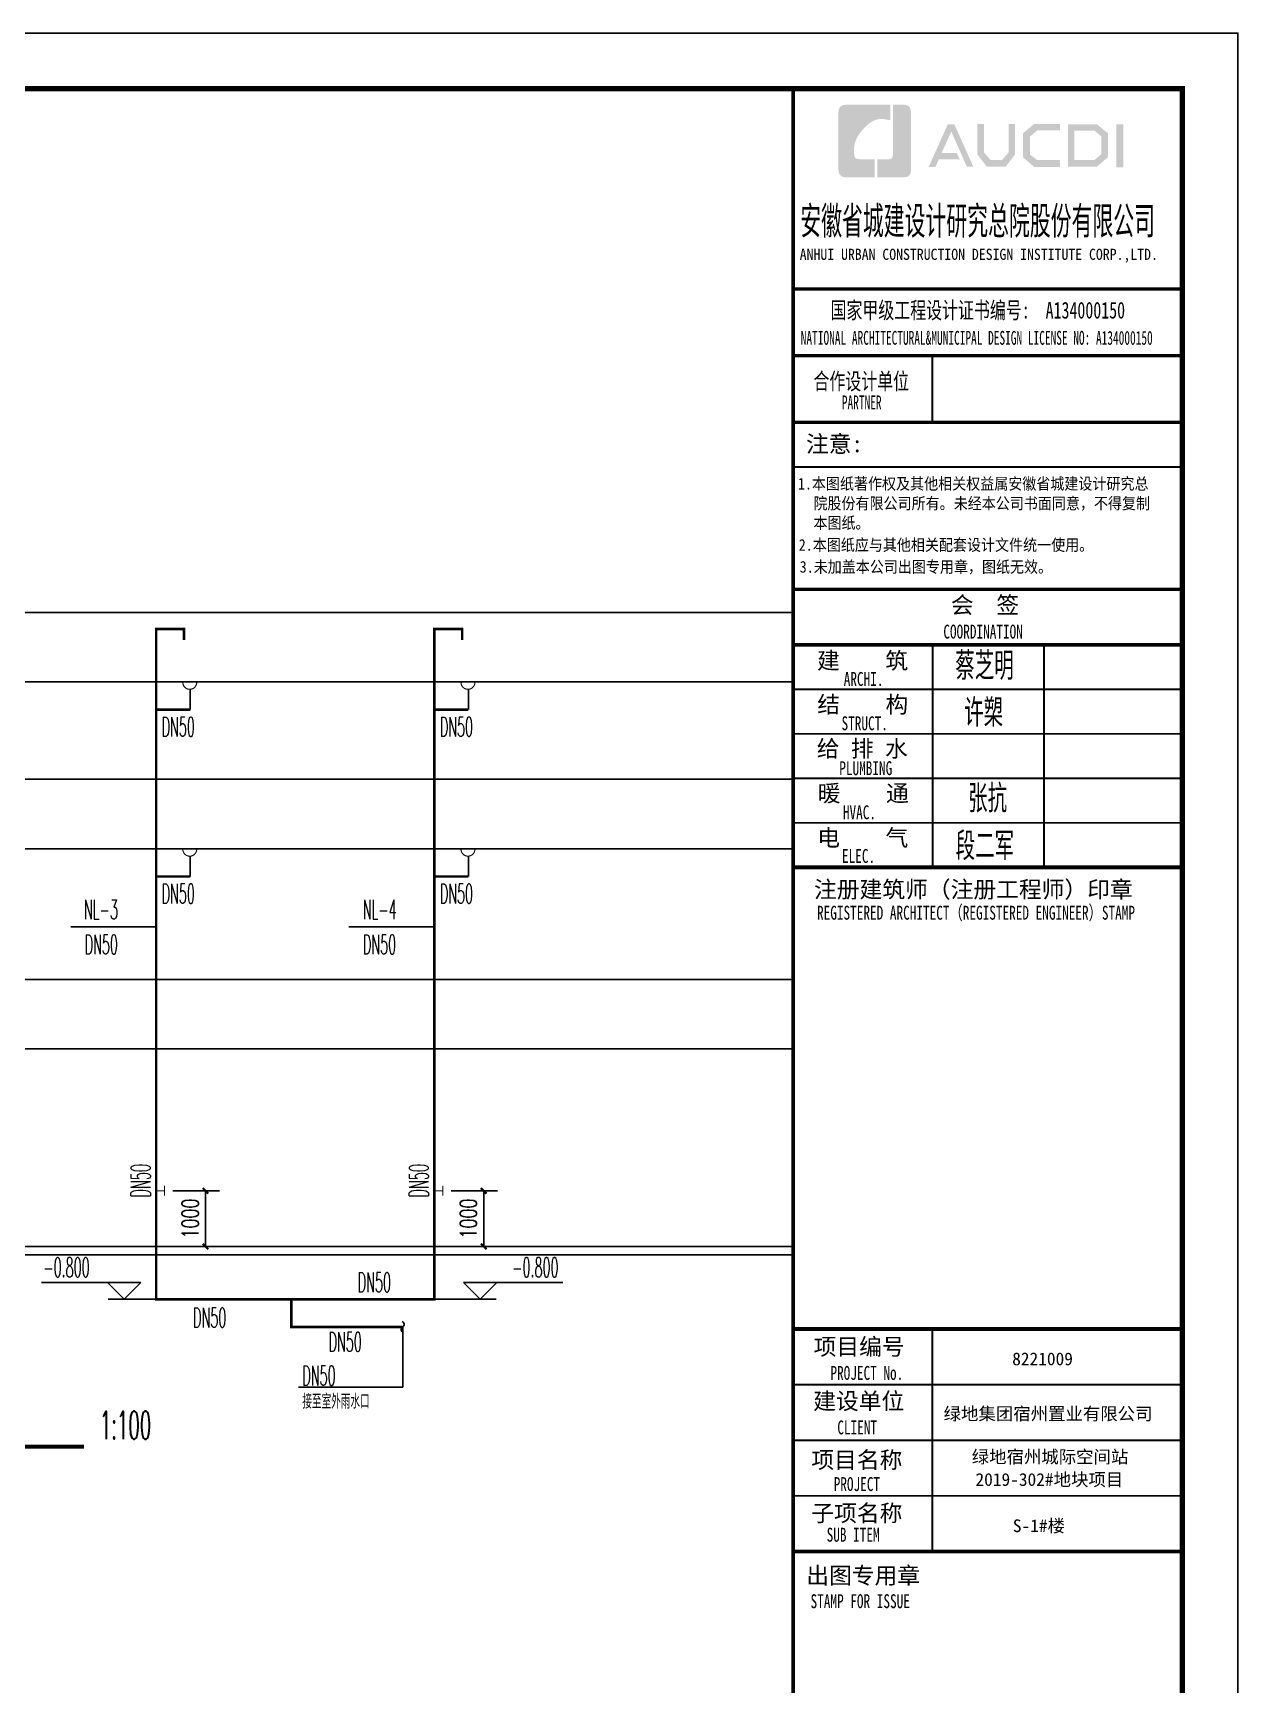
# Model space of a CAD drawing. Extents: x 1031190 to 1725648, y 733081 to 1571294.
# Drawn here: x 1341413 to 1363070, y 833185 to 862885 of the extents above; entities that cross this region are included whole.
import ezdxf

# ---------------------------------------------------------------- set-up
doc = ezdxf.new("R2010")
doc.units = 0
doc.header["$LTSCALE"] = 1000
doc.header["$MEASUREMENT"] = 0
for name, color, linetype in [('DIM_SYMB', 3, 'Continuous'), ('DIM_不分区给水', 3, 'Continuous'), ('DIM_污水', 3, 'Continuous'), ('DIM_消防', 3, 'Continuous'), ('EQUIP_凝结', 7, 'Continuous'), ('EQUIP_污水', 7, 'Continuous'), ('PIPE-凝结', 150, 'N'), ('TWT', 7, 'Continuous'), ('TWT_DIM', 3, 'Continuous'), ('TWT_ELEV', 3, 'Continuous'), ('图框', 140, 'Continuous'), ('图签文字', 147, 'Continuous')]:
    doc.layers.add(name, color=color, linetype=linetype)
doc.layers.add('图签', color=147, linetype='Continuous', lineweight=18)
doc.styles.add('_TCH_DIM_T3', font='SIMPLEX', dxfattribs={"width": 0.705882, "bigfont": 'GBCBIG'})
doc.styles.add('_TWT_SERIAL', font='simplex.shx', dxfattribs={"width": 0.6, "oblique": 10, "height": 3.5, "bigfont": 'aadri.shx'})
doc.styles.add('HT', font='simhei.ttf')
doc.styles.add('HZ', font='TXT', dxfattribs={"bigfont": 'HZTXT'})
doc.styles.get("Standard").update_dxf_attribs({"font": 'gbenor.shx', "bigfont": 'gbcbig.shx'})
doc.styles.add('宋体', font='', dxfattribs={"height": 50})
doc.styles.add('建筑图签-1', font='simhei.ttf', dxfattribs={"width": 0.7})
doc.styles.add('建筑图签-2', font='TXT.shx', dxfattribs={"width": 0.5, "bigfont": 'HZTXT.shx'})
doc.styles.get('宋体').set_extended_font_data('SimSun')
doc.linetypes.add('N', pattern='A,3,-0.2,["N",Standard,S=0.25,R=0,X=-0.1,Y=-0.115],-0.2', length=3.4)
doc.dimstyles.new('_TWT_ARCH&&100', dxfattribs={"dimtxt": 297.5, "dimasz": 100, "dimexe": 250, "dimexo": 300, "dimgap": 126.25, "dimtad": 1, "dimdec": 0, "dimzin": 0, "dimdsep": 46, "dimtxsty": '_TCH_DIM_T3', "dimblk": 'ARCHTICK', "dimcen": 0.09, "dimclrt": 7, "dimazin": 2, "dimtfac": 1, "dimtdec": 0, "dimtix": 1, "dimtmove": 2, "dimatfit": 3, "dimfxl": 0, "dimtolj": 1, "dimtzin": 0, "dimarcsym": 0})

# ---------------------------------------------------------------- blocks, each defined once
blk = doc.blocks.new('院标1')
h = blk.add_hatch(color=150)
h.dxf.hatch_style = 1
h.set_gradient(color1=(33, 113, 253), color2=(33, 113, 253), tint=1, name='INVCURVED')
edge = h.paths.add_edge_path()
edge.add_spline(control_points=[(116373, 648379), (116379, 648379), (116382, 648379), (116391, 648379), (116391, 648379), (116391, 648379), (116616, 648379), (116616, 648379), (116616, 648379), (116616, 648379), (116616, 648054), (116616, 648054), (116616, 648054), (116616, 648054), (116108, 648054), (116108, 648054), (116108, 648054), (116028, 648054), (115963, 648111), (115963, 648199), (115963, 648199), (115963, 648199), (115963, 649215), (115963, 649215), (115963, 649215), (115963, 649295), (116018, 649360), (116108, 649360), (116108, 649360), (116108, 649360), (116897, 649360), (116897, 649360), (116897, 649360), (116897, 649360), (116897, 649080), (116897, 649080), (116897, 649080), (116897, 649080), (116566, 649140), (116356, 648859), (116356, 648859), (116245, 648719), (116240, 648545), (116247, 648466), (116247, 648466), (116254, 648386), (116247, 648466), (116247, 648466), (116247, 648466), (116247, 648466), (116258, 648374), (116373, 648379)], knot_values=[0, 0, 0, 0, 0.071429, 0.071429, 0.071429, 0.107143, 0.142857, 0.142857, 0.142857, 0.178571, 0.214286, 0.214286, 0.214286, 0.25, 0.285714, 0.285714, 0.285714, 0.321429, 0.357143, 0.357143, 0.357143, 0.392857, 0.428571, 0.428571, 0.428571, 0.464286, 0.5, 0.5, 0.5, 0.535714, 0.571429, 0.571429, 0.571429, 0.607143, 0.642857, 0.642857, 0.642857, 0.678571, 0.714286, 0.714286, 0.714286, 0.75, 0.785714, 0.785714, 0.785714, 0.821429, 0.857143, 0.857143, 0.857143, 0.928571, 1, 1, 1, 1], degree=3, periodic=0)
h = blk.add_hatch(color=150)
h.dxf.hatch_style = 1
h.set_gradient(color1=(33, 113, 253), color2=(33, 113, 253), tint=1, name='INVCURVED')
edge = h.paths.add_edge_path()
edge.add_spline(control_points=[(117268, 649215), (117268, 649215), (117268, 648199), (117268, 648199), (117268, 648199), (117268, 648114), (117212, 648054), (117123, 648054), (117123, 648054), (117123, 648054), (116663, 648054), (116663, 648054), (116663, 648054), (116663, 648054), (116663, 648379), (116663, 648379), (116663, 648379), (116663, 648379), (116865, 648379), (116865, 648379), (116865, 648379), (116907, 648379), (116941, 648413), (116941, 648455), (116941, 648455), (116941, 648455), (116941, 649360), (116941, 649360), (116941, 649360), (116941, 649360), (117123, 649360), (117123, 649360), (117123, 649360), (117204, 649360), (117268, 649306), (117268, 649215)], knot_values=[0, 0, 0, 0, 0.1, 0.1, 0.1, 0.15, 0.2, 0.2, 0.2, 0.25, 0.3, 0.3, 0.3, 0.35, 0.4, 0.4, 0.4, 0.45, 0.5, 0.5, 0.5, 0.55, 0.6, 0.6, 0.6, 0.65, 0.7, 0.7, 0.7, 0.75, 0.8, 0.8, 0.8, 0.9, 1, 1, 1, 1], degree=3, periodic=0)
blk = doc.blocks.new('tq123')
at = {"layer": '图框'}
h = blk.add_hatch(color=256, dxfattribs=at)
h.paths.add_polyline_path([(-1187, 56758), (-1061, 56758), (-1061, 55988), (-1187, 55988)])
h.paths.add_polyline_path([(-1939, 56642), (-1939, 56116), (-1579, 56116), (-1455, 56223), (-1455, 56541), (-1575, 56642)], flags=16)
h.paths.add_polyline_path([(-2057, 56760), (-2057, 55998), (-1535, 55998), (-1337, 56168), (-1337, 56596), (-1532, 56760)])
h.paths.add_polyline_path([(-2200, 56764), (-2200, 56648), (-2607, 56648), (-2740, 56537), (-2740, 56218), (-2607, 56115), (-2198, 56115), (-2198, 55993), (-2662, 55993), (-2864, 56168), (-2864, 56596), (-2666, 56764)])
h.paths.add_polyline_path([(-3683, 56762), (-3563, 56762), (-3563, 56251), (-3449, 56120), (-3238, 56120), (-3124, 56251), (-3124, 56762), (-3010, 56762), (-3010, 56214), (-3174, 55997), (-3512, 55997), (-3683, 56216)])
h.paths.add_polyline_path([(-4215, 56760), (-4098, 56760), (-3756, 55996), (-3872, 55996), (-4153, 56630), (-4328, 56242), (-4057, 56242), (-3996, 56127), (-4377, 56127), (-4436, 55994), (-4559, 55994)])
for p, q in [((-6995, 53800), (5, 53800)), ((-6995, 53800), (5, 53800)), ((-6995, 52600), (5, 52600))]:
    blk.add_line(p, q, dxfattribs=at)
for points, const_width in [([(-6995, 0), (-6995, 57400)], 70), ([(-6995, 53800), (5, 53800)], 60), ([(-6995, 52600), (5, 52600)], 60), ([(-6995, 52600), (5, 52600)], 60), ([(-4495, 52600), (-4495, 51400)], 35), ([(-6995, 51400), (5, 51400)], 60), ([(-6995, 51400), (5, 51400)], 60), ([(-6995, 50599), (5, 50599)], 35), ([(-6987, 48400), (13, 48400)], 60), ([(-6987, 47400), (13, 47400)], 70), ([(-6987, 47400), (13, 47400)], 70), ([(-4487, 47400), (-4487, 43400)], 35), ([(-2487, 47400), (-2487, 43400)], 35), ([(-6987, 46600), (13, 46600)], 35), ([(-6987, 45800), (13, 45800)], 35), ([(-6987, 45000), (13, 45000)], 35), ([(-6987, 44200), (13, 44200)], 35), ([(-6987, 43400), (13, 43400)], 70), ([(-6995, 35100), (5, 35100)], 70), ([(-6995, 35100), (5, 35100)], 70), ([(-4495, 31100), (-4495, 35100)], 35), ([(-6995, 34100), (5, 34100)], 35), ([(-6995, 33100), (5, 33100)], 35), ([(-6995, 32100), (5, 32100)], 35), ([(5, 31100), (-6995, 31100)], 70)]:
    blk.add_lwpolyline(points, dxfattribs=dict(at, const_width=const_width))
blk.add_blockref('院标1', (-122144, -592249))
for s, height, style, width, p in [('ANHUI URBAN CONSTRUCTION DESIGN INSTITUTE CORP.,LTD.', 200, '建筑图签-1', 0.91, (-6877, 54322)), ('NATIONAL ARCHITECTURAL&MUNICIPAL DESIGN LICENSE NO: A134000150', 250, '建筑图签-1', 0.6, (-6858, 52795)), ('PARTNER', 250, '建筑图签-1', 0.6, (-6120, 51634)), ('1.本图纸著作权及其他相关权益属安徽省城建设计研究总', 210, 'HT', 0.88, (-6909, 50193)), ('院股份有限公司所有。未经本公司书面同意，不得复制', 210, 'HT', 0.88, (-6630, 49839)), ('本图纸。', 210, 'HT', 0.88, (-6630, 49489)), (' 2.本图纸应与其他相关配套设计文件统一使用。 ', 210, 'HT', 0.88, (-7020, 49092)), ('3.未加盖本公司出图专用章，图纸无效。', 210, 'HT', 0.88, (-6877, 48698)), ('COORDINATION', 250, '建筑图签-1', 0.7, (-4295, 47513)), ('ARCHI.', 250, '建筑图签-1', 0.7, (-6086, 46662)), ('STRUCT.', 250, '建筑图签-1', 0.7, (-6125, 45865)), ('PLUMBING', 250, '建筑图签-1', 0.7, (-6166, 45058)), ('HVAC.', 250, '建筑图签-1', 0.7, (-6101, 44265)), ('ELEC.', 250, '建筑图签-1', 0.7, (-6117, 43480)), ('REGISTERED ARCHITECT（REGISTERED ENGINEER）STAMP', 250, '建筑图签-1', 0.7, (-6566, 42459)), ('PROJECT No.', 250, '建筑图签-1', 0.7, (-6325, 34185, -1799)), ('CLIENT', 250, '建筑图签-1', 0.7, (-6201, 33206)), ('PROJECT', 250, '建筑图签-1', 0.7, (-6266, 32187)), ('SUB ITEM', 250, '建筑图签-1', 0.7, (-6393, 31276)), ('STAMP FOR ISSUE', 250, '建筑图签-1', 0.7, (-6682, 30081))]:
    blk.add_text(s, height=height, dxfattribs=dict(at, style=style, width=width)).set_placement(p)
at = {"layer": '图签', "color": 2, "style": '宋体'}
for s, height, p in [('8221009', 229.3, (-3058, 34448)), ('绿地集团宿州置业有限公司', 229.34, (-4290, 33462)), ('绿地宿州城际空间站', 229.3, (-3785, 32688)), ('2019-302#地块项目', 229.34, (-3718, 32279)), ('S-1#楼', 229.3, (-3046, 31448))]:
    blk.add_text(s, height=height, dxfattribs=at).set_placement(p)
at = {"layer": '图签文字', "color": 7, "style": '建筑图签-1'}
for s, height, width, p in [('安徽省城建设计研究总院股份有限公司', 500, 0.55, (-6867, 54777)), ('国家甲级工程设计证书编号:  A134000150', 300, 0.7, (-6323, 53267)), ('合作设计单位', 300, 0.7, (-6630, 51990))]:
    blk.add_text(s, height=height, dxfattribs=dict(at, width=width)).set_placement(p)
for s, p in [('注意:', (-6764, 50863)), ('会  签', (-4160, 47968)), ('建    筑', (-6565, 46967)), ('结    构', (-6561, 46179)), ('给 排 水', (-6570, 45385)), ('暖    通', (-6552, 44582)), ('电    气', (-6562, 43782)), ('注册建筑师（注册工程师）印章', (-6620, 42854)), ('项目编号', (-6627, 34632)), ('建设单位', (-6635, 33655)), ('项目名称', (-6668, 32597)), ('子项名称', (-6668, 31640)), ('出图专用章', (-6759, 30518))]:
    blk.add_text(s, height=300, dxfattribs=at).set_placement(p)
at = {"layer": '图签文字', "color": 1, "style": '建筑图签-2', "width": 0.7}
for s, p in [('蔡芝明', (-4080, 46771)), ('许槊', (-3921, 45928)), ('张抗', (-3849, 44387)), ('段二军', (-4074, 43532))]:
    blk.add_text(s, height=500, dxfattribs=at).set_placement(p)
blk = doc.blocks.new('_ArchTick')
at = {"color": 0, "linetype": 'ByBlock', "const_width": 0.4}
blk.add_lwpolyline([(-0.5, -0.5), (0.5, 0.5)], dxfattribs=at)
blk = doc.blocks.new('*D874')
at = {"layer": 'Defpoints', "color": 0}
for p in [(1348626.64, 842069.667), (1349512.658, 842069.667), (1348626.64, 841069.667)]:
    blk.add_point(p, dxfattribs=at)
at = {"layer": 'TWT_DIM', "color": 0, "lineweight": -2}
for p, q in [((1348926.64, 842069.667), (1349762.658, 842069.667)), ((1349512.658, 841069.667), (1349512.658, 842069.667)), ((1348926.64, 841069.667), (1349762.658, 841069.667))]:
    blk.add_line(p, q, dxfattribs=at)
at = {"layer": 'TWT_DIM', "color": 0, "lineweight": -2, "xscale": 100, "yscale": 100, "zscale": 100}
for p, rotation in [((1349512.658, 842069.667), 90), ((1349512.658, 841069.667), 270)]:
    blk.add_blockref('_ArchTick', p, dxfattribs=dict(at, rotation=rotation))
at = {"layer": 'TWT_DIM', "color": 7, "insert": (1349237.658, 841569.667), "char_height": 297.5, "attachment_point": 5, "rotation": 90, "style": '_TCH_DIM_T3'}
blk.add_mtext('\\A1;1000', dxfattribs=at)
blk = doc.blocks.new('*D875')
at = {"layer": 'Defpoints', "color": 0}
for p in [(1343626.64, 842069.667), (1344512.658, 842069.667), (1343626.64, 841069.667)]:
    blk.add_point(p, dxfattribs=at)
at = {"layer": 'TWT_DIM', "color": 0, "lineweight": -2}
for p, q in [((1343926.64, 842069.667), (1344762.658, 842069.667)), ((1344512.658, 841069.667), (1344512.658, 842069.667)), ((1343926.64, 841069.667), (1344762.658, 841069.667))]:
    blk.add_line(p, q, dxfattribs=at)
at = {"layer": 'TWT_DIM', "color": 0, "lineweight": -2, "xscale": 100, "yscale": 100, "zscale": 100}
for p, rotation in [((1344512.658, 842069.667), 90), ((1344512.658, 841069.667), 270)]:
    blk.add_blockref('_ArchTick', p, dxfattribs=dict(at, rotation=rotation))
at = {"layer": 'TWT_DIM', "color": 7, "insert": (1344237.658, 841569.667), "char_height": 297.5, "attachment_point": 5, "rotation": 90, "style": '_TCH_DIM_T3'}
blk.add_mtext('\\A1;1000', dxfattribs=at)
blk = doc.blocks.new('$ATTACHMENT$00000066')
blk.add_line((-212, 500), (188, 500))
at = {"const_width": 20}
blk.add_lwpolyline([(-134, 500, 1.067664), (116, 500)], format="xyb", dxfattribs=at)
at = {"const_width": 30}
blk.add_lwpolyline([(0, 367), (0, 0)], dxfattribs=at)
at = {"style": 'HZ', "width": 0.7, "flags": 1}
for tag in ['UNIT', 'WHAT', 'SPEC']:
    blk.add_attdef(tag, (0, 0), '', height=0.001, dxfattribs=at)
blk = doc.blocks.new('$TwtSys$00000132')
at = {"elevation": 0}
blk.add_lwpolyline([(7, -101, -0.575183), (0, 0, 0.604745), (-11, 101, 16.924828)], format="xyb", dxfattribs=at)
blk = doc.blocks.new('$ATTACHMENT$00000073')
at = {"const_width": 20}
for points in [[(0, 0), (150, 0)], [(150, 90), (150, -90)]]:
    blk.add_lwpolyline(points, dxfattribs=at)
blk = doc.blocks.new('*D1114')
at = {"layer": 'Defpoints', "color": 0}
for p in [(1348626.64, 842069.667), (1349512.658, 842069.667), (1348626.64, 841069.667)]:
    blk.add_point(p, dxfattribs=at)
at = {"layer": 'TWT_DIM', "color": 0, "lineweight": -2}
for p, q in [((1348926.64, 842069.667), (1349762.658, 842069.667)), ((1349512.658, 841069.667), (1349512.658, 842069.667)), ((1348926.64, 841069.667), (1349762.658, 841069.667))]:
    blk.add_line(p, q, dxfattribs=at)
at = {"layer": 'TWT_DIM', "color": 0, "lineweight": -2, "xscale": 100, "yscale": 100, "zscale": 100}
for p, rotation in [((1349512.658, 842069.667), 90), ((1349512.658, 841069.667), 270)]:
    blk.add_blockref('_ArchTick', p, dxfattribs=dict(at, rotation=rotation))
at = {"layer": 'TWT_DIM', "color": 7, "insert": (1349237.658, 841569.667), "char_height": 297.5, "attachment_point": 5, "rotation": 90, "style": '_TCH_DIM_T3'}
blk.add_mtext('\\A1;1000', dxfattribs=at)
blk = doc.blocks.new('*D1115')
at = {"layer": 'Defpoints', "color": 0}
for p in [(1343626.64, 842069.667), (1344512.658, 842069.667), (1343626.64, 841069.667)]:
    blk.add_point(p, dxfattribs=at)
at = {"layer": 'TWT_DIM', "color": 0, "lineweight": -2}
for p, q in [((1343926.64, 842069.667), (1344762.658, 842069.667)), ((1344512.658, 841069.667), (1344512.658, 842069.667)), ((1343926.64, 841069.667), (1344762.658, 841069.667))]:
    blk.add_line(p, q, dxfattribs=at)
at = {"layer": 'TWT_DIM', "color": 0, "lineweight": -2, "xscale": 100, "yscale": 100, "zscale": 100}
for p, rotation in [((1344512.658, 842069.667), 90), ((1344512.658, 841069.667), 270)]:
    blk.add_blockref('_ArchTick', p, dxfattribs=dict(at, rotation=rotation))
at = {"layer": 'TWT_DIM', "color": 7, "insert": (1344237.658, 841569.667), "char_height": 297.5, "attachment_point": 5, "rotation": 90, "style": '_TCH_DIM_T3'}
blk.add_mtext('\\A1;1000', dxfattribs=at)
blk = doc.blocks.new('*D1353')
at = {"layer": 'Defpoints', "color": 0}
for p in [(1348626.64, 842069.667), (1349512.658, 842069.667), (1348626.64, 841069.667)]:
    blk.add_point(p, dxfattribs=at)
at = {"layer": 'TWT_DIM', "color": 0, "lineweight": -2}
for p, q in [((1348926.64, 842069.667), (1349762.658, 842069.667)), ((1349512.658, 841069.667), (1349512.658, 842069.667)), ((1348926.64, 841069.667), (1349762.658, 841069.667))]:
    blk.add_line(p, q, dxfattribs=at)
at = {"layer": 'TWT_DIM', "color": 0, "lineweight": -2, "xscale": 100, "yscale": 100, "zscale": 100}
for p, rotation in [((1349512.658, 842069.667), 90), ((1349512.658, 841069.667), 270)]:
    blk.add_blockref('_ArchTick', p, dxfattribs=dict(at, rotation=rotation))
at = {"layer": 'TWT_DIM', "color": 7, "insert": (1349237.658, 841569.667), "char_height": 297.5, "attachment_point": 5, "rotation": 90, "style": '_TCH_DIM_T3'}
blk.add_mtext('\\A1;1000', dxfattribs=at)
blk = doc.blocks.new('*D1354')
at = {"layer": 'Defpoints', "color": 0}
for p in [(1343626.64, 842069.667), (1344512.658, 842069.667), (1343626.64, 841069.667)]:
    blk.add_point(p, dxfattribs=at)
at = {"layer": 'TWT_DIM', "color": 0, "lineweight": -2}
for p, q in [((1343926.64, 842069.667), (1344762.658, 842069.667)), ((1344512.658, 841069.667), (1344512.658, 842069.667)), ((1343926.64, 841069.667), (1344762.658, 841069.667))]:
    blk.add_line(p, q, dxfattribs=at)
at = {"layer": 'TWT_DIM', "color": 0, "lineweight": -2, "xscale": 100, "yscale": 100, "zscale": 100}
for p, rotation in [((1344512.658, 842069.667), 90), ((1344512.658, 841069.667), 270)]:
    blk.add_blockref('_ArchTick', p, dxfattribs=dict(at, rotation=rotation))
at = {"layer": 'TWT_DIM', "color": 7, "insert": (1344237.658, 841569.667), "char_height": 297.5, "attachment_point": 5, "rotation": 90, "style": '_TCH_DIM_T3'}
blk.add_mtext('\\A1;1000', dxfattribs=at)

msp = doc.modelspace()

# ---------------------------------------------------------------- hatches: boundary and pattern name
at = {"layer": 'PIPE-凝结'}
for points in [[(1343626.6, 852169.7), (1343604.1, 852169.7), (1343604.1, 852192.2)], [(1343626.6, 852169.7), (1343626.6, 852192.2), (1343604.1, 852192.2)], [(1343626.6, 852169.7), (1343604.1, 852169.7), (1343604.1, 852192.2)], [(1343626.6, 852169.7), (1343626.6, 852192.2), (1343604.1, 852192.2)], [(1343626.6, 852169.7), (1343604.1, 852169.7), (1343604.1, 852192.2)], [(1343626.6, 852169.7), (1343626.6, 852192.2), (1343604.1, 852192.2)], [(1344126.6, 852169.7), (1344126.6, 852192.2), (1344149.1, 852192.2)], [(1344126.6, 852169.7), (1344149.1, 852169.7), (1344149.1, 852192.2)], [(1344126.6, 852169.7), (1344126.6, 852192.2), (1344149.1, 852192.2)], [(1344126.6, 852169.7), (1344149.1, 852169.7), (1344149.1, 852192.2)], [(1344126.6, 852169.7), (1344126.6, 852192.2), (1344149.1, 852192.2)], [(1344126.6, 852169.7), (1344149.1, 852169.7), (1344149.1, 852192.2)], [(1348626.6, 852169.7), (1348604.1, 852169.7), (1348604.1, 852192.2)], [(1348626.6, 852169.7), (1348626.6, 852192.2), (1348604.1, 852192.2)], [(1348626.6, 852169.7), (1348604.1, 852169.7), (1348604.1, 852192.2)], [(1348626.6, 852169.7), (1348626.6, 852192.2), (1348604.1, 852192.2)], [(1348626.6, 852169.7), (1348604.1, 852169.7), (1348604.1, 852192.2)], [(1348626.6, 852169.7), (1348626.6, 852192.2), (1348604.1, 852192.2)], [(1349126.6, 852169.7), (1349126.6, 852192.2), (1349149.1, 852192.2)], [(1349126.6, 852169.7), (1349149.1, 852169.7), (1349149.1, 852192.2)], [(1349126.6, 852169.7), (1349126.6, 852192.2), (1349149.1, 852192.2)], [(1349126.6, 852169.7), (1349149.1, 852169.7), (1349149.1, 852192.2)], [(1349126.6, 852169.7), (1349126.6, 852192.2), (1349149.1, 852192.2)], [(1349126.6, 852169.7), (1349149.1, 852169.7), (1349149.1, 852192.2)], [(1343626.6, 840119.7), (1343626.6, 840097.2), (1343604.1, 840097.2)], [(1343626.6, 840119.7), (1343604.1, 840119.7), (1343604.1, 840097.2)], [(1343626.6, 840119.7), (1343626.6, 840097.2), (1343604.1, 840097.2)], [(1343626.6, 840119.7), (1343604.1, 840119.7), (1343604.1, 840097.2)], [(1343626.6, 840119.7), (1343626.6, 840097.2), (1343604.1, 840097.2)], [(1343626.6, 840119.7), (1343604.1, 840119.7), (1343604.1, 840097.2)], [(1348626.6, 840119.7), (1348649.1, 840119.7), (1348649.1, 840097.2)], [(1348626.6, 840119.7), (1348626.6, 840097.2), (1348649.1, 840097.2)], [(1348626.6, 840119.7), (1348649.1, 840119.7), (1348649.1, 840097.2)], [(1348626.6, 840119.7), (1348626.6, 840097.2), (1348649.1, 840097.2)], [(1348626.6, 840119.7), (1348649.1, 840119.7), (1348649.1, 840097.2)], [(1348626.6, 840119.7), (1348626.6, 840097.2), (1348649.1, 840097.2)], [(1346056.3, 839619.7), (1346033.8, 839619.7), (1346033.8, 839597.2)], [(1346056.3, 839619.7), (1346056.3, 839597.2), (1346033.8, 839597.2)], [(1346056.3, 839619.7), (1346033.8, 839619.7), (1346033.8, 839597.2)], [(1346056.3, 839619.7), (1346056.3, 839597.2), (1346033.8, 839597.2)], [(1346056.3, 839619.7), (1346033.8, 839619.7), (1346033.8, 839597.2)], [(1346056.3, 839619.7), (1346056.3, 839597.2), (1346033.8, 839597.2)]]:
    msp.add_hatch(color=256, dxfattribs=at).paths.add_polyline_path(points)

# ---------------------------------------------------------------- linework, layer by layer
at = {"layer": 'DIM_SYMB', "const_width": 70}
msp.add_lwpolyline([(1337982.6, 837469), (1342331.2, 837469)], dxfattribs=at)
msp.add_lwpolyline([(1337982.6, 837469), (1342331.2, 837469)], dxfattribs=at)
msp.add_lwpolyline([(1337982.6, 837469), (1342331.2, 837469)], dxfattribs=at)
at = {"layer": 'DIM_不分区给水'}
for p, q in [((1343249.6, 846813.7), (1342089.7, 846813.7)), ((1343249.6, 846813.7), (1342089.7, 846813.7)), ((1343249.6, 846813.7), (1342089.7, 846813.7)), ((1343626.6, 846813.7), (1343249.6, 846813.7)), ((1343626.6, 846813.7), (1343249.6, 846813.7)), ((1343626.6, 846813.7), (1343249.6, 846813.7)), ((1348249.6, 846813.7), (1347089.7, 846813.7)), ((1348249.6, 846813.7), (1347089.7, 846813.7)), ((1348249.6, 846813.7), (1347089.7, 846813.7)), ((1348626.6, 846813.7), (1348249.6, 846813.7)), ((1348626.6, 846813.7), (1348249.6, 846813.7)), ((1348626.6, 846813.7), (1348249.6, 846813.7))]:
    msp.add_line(p, q, dxfattribs=at)
at = {"layer": 'DIM_污水'}
for p, q in [((1348056.6, 839619.6), (1348056.6, 838536.8)), ((1348056.6, 839619.6), (1348056.6, 838536.8)), ((1348056.6, 839619.6), (1348056.6, 838536.8)), ((1348056.6, 838536.8), (1346183.5, 838536.8)), ((1348056.6, 838536.8), (1346183.5, 838536.8)), ((1348056.6, 838536.8), (1346183.5, 838536.8))]:
    msp.add_line(p, q, dxfattribs=at)
at = {"layer": 'PIPE-凝结', "const_width": 45}
for points in [[(1343626.6, 852169.7), (1343626.6, 850719.7)], [(1343626.6, 852169.7), (1344126.6, 852169.7)], [(1343626.6, 852169.7), (1343626.6, 850719.7)], [(1343626.6, 852169.7), (1344126.6, 852169.7)], [(1343626.6, 852169.7), (1343626.6, 850719.7)], [(1343626.6, 852169.7), (1344126.6, 852169.7)], [(1344126.6, 852169.7), (1344126.6, 851969.7)], [(1344126.6, 852169.7), (1344126.6, 851969.7)], [(1344126.6, 852169.7), (1344126.6, 851969.7)], [(1348626.6, 852169.7), (1348626.6, 850719.7)], [(1348626.6, 852169.7), (1349126.6, 852169.7)], [(1348626.6, 852169.7), (1348626.6, 850719.7)], [(1348626.6, 852169.7), (1349126.6, 852169.7)], [(1348626.6, 852169.7), (1348626.6, 850719.7)], [(1348626.6, 852169.7), (1349126.6, 852169.7)], [(1349126.6, 852169.7), (1349126.6, 851969.7)], [(1349126.6, 852169.7), (1349126.6, 851969.7)], [(1349126.6, 852169.7), (1349126.6, 851969.7)], [(1344238.6, 850719.7), (1343626.6, 850719.7)], [(1343626.6, 850719.7), (1343626.6, 847719.7)], [(1344238.6, 850719.7), (1343626.6, 850719.7)], [(1343626.6, 850719.7), (1343626.6, 847719.7)], [(1344238.6, 850719.7), (1343626.6, 850719.7)], [(1343626.6, 850719.7), (1343626.6, 847719.7)], [(1349238.6, 850719.7), (1348626.6, 850719.7)], [(1348626.6, 850719.7), (1348626.6, 847719.7)], [(1349238.6, 850719.7), (1348626.6, 850719.7)], [(1348626.6, 850719.7), (1348626.6, 847719.7)], [(1349238.6, 850719.7), (1348626.6, 850719.7)], [(1348626.6, 850719.7), (1348626.6, 847719.7)], [(1344238.6, 847719.7), (1343626.6, 847719.7)], [(1343626.6, 847719.7), (1343626.6, 842069.7)], [(1344238.6, 847719.7), (1343626.6, 847719.7)], [(1343626.6, 847719.7), (1343626.6, 842069.7)], [(1344238.6, 847719.7), (1343626.6, 847719.7)], [(1343626.6, 847719.7), (1343626.6, 842069.7)], [(1349238.6, 847719.7), (1348626.6, 847719.7)], [(1348626.6, 847719.7), (1348626.6, 842069.7)], [(1349238.6, 847719.7), (1348626.6, 847719.7)], [(1348626.6, 847719.7), (1348626.6, 842069.7)], [(1349238.6, 847719.7), (1348626.6, 847719.7)], [(1348626.6, 847719.7), (1348626.6, 842069.7)], [(1343626.6, 842069.7), (1343626.6, 840119.7)], [(1343626.6, 842069.7), (1343626.6, 840119.7)], [(1343626.6, 842069.7), (1343626.6, 840119.7)], [(1348626.6, 842069.7), (1348626.6, 840119.7)], [(1348626.6, 842069.7), (1348626.6, 840119.7)], [(1348626.6, 842069.7), (1348626.6, 840119.7)], [(1343626.6, 840119.7), (1346056.3, 840119.7)], [(1343626.6, 840119.7), (1346056.3, 840119.7)], [(1343626.6, 840119.7), (1346056.3, 840119.7)], [(1346056.3, 840119.7), (1346056.3, 839619.7)], [(1346056.3, 840119.7), (1348626.6, 840119.7)], [(1346056.3, 840119.7), (1346056.3, 839619.7)], [(1346056.3, 840119.7), (1348626.6, 840119.7)], [(1346056.3, 840119.7), (1346056.3, 839619.7)], [(1346056.3, 840119.7), (1348626.6, 840119.7)], [(1346056.3, 839619.7), (1348056.3, 839619.7)], [(1346056.3, 839619.7), (1348056.3, 839619.7)], [(1346056.3, 839619.7), (1348056.3, 839619.7)]]:
    msp.add_lwpolyline(points, dxfattribs=at)
at = {"layer": 'TWT'}
for p, q in [((1285112.3, 852469.7), (1355074.7, 852469.7)), ((1285112.3, 852469.7), (1355074.7, 852469.7)), ((1285112.3, 852469.7), (1355074.7, 852469.7)), ((1285112.3, 849469.7), (1355074.7, 849469.7)), ((1285112.3, 849469.7), (1355074.7, 849469.7)), ((1285112.3, 849469.7), (1355074.7, 849469.7)), ((1285112.3, 845869.7), (1355074.7, 845869.7)), ((1285112.3, 845869.7), (1355074.7, 845869.7)), ((1285112.3, 845869.7), (1355074.7, 845869.7)), ((1285112.3, 841069.7), (1355074.7, 841069.7)), ((1285112.3, 841069.7), (1355074.7, 841069.7)), ((1285112.3, 841069.7), (1355074.7, 841069.7)), ((1285112.3, 840919.7), (1355074.7, 840919.7)), ((1285112.3, 840919.7), (1355074.7, 840919.7)), ((1285112.3, 840919.7), (1355074.7, 840919.7))]:
    msp.add_line(p, q, dxfattribs=at)
at = {"layer": 'TWT', "color": 8}
for p, q in [((1325596.1, 851219.7), (1355074.7, 851219.7)), ((1325596.1, 851219.7), (1355074.7, 851219.7)), ((1325596.1, 851219.7), (1355074.7, 851219.7)), ((1325596.1, 848219.7), (1355074.7, 848219.7)), ((1325596.1, 848219.7), (1355074.7, 848219.7)), ((1325596.1, 848219.7), (1355074.7, 848219.7)), ((1325596.1, 844619.7), (1355074.7, 844619.7)), ((1325596.1, 844619.7), (1355074.7, 844619.7)), ((1325596.1, 844619.7), (1355074.7, 844619.7))]:
    msp.add_line(p, q, dxfattribs=at)
at = {"layer": 'TWT_ELEV'}
for p, q in [((1343349.6, 840419.7), (1341565.4, 840419.7)), ((1343349.6, 840419.7), (1341565.4, 840419.7)), ((1343349.6, 840419.7), (1341565.4, 840419.7)), ((1343049.6, 840119.7), (1342749.6, 840419.7)), ((1343049.6, 840119.7), (1342749.6, 840419.7)), ((1343049.6, 840119.7), (1342749.6, 840419.7)), ((1343049.6, 840119.7), (1343349.6, 840419.7)), ((1343049.6, 840119.7), (1343349.6, 840419.7)), ((1343049.6, 840119.7), (1343349.6, 840419.7)), ((1349449.2, 840119.7), (1349149.2, 840419.7)), ((1349149.2, 840419.7), (1350933.4, 840419.7)), ((1349449.2, 840119.7), (1349149.2, 840419.7)), ((1349149.2, 840419.7), (1350933.4, 840419.7)), ((1349449.2, 840119.7), (1349149.2, 840419.7)), ((1349149.2, 840419.7), (1350933.4, 840419.7)), ((1349449.2, 840119.7), (1349749.2, 840419.7)), ((1349449.2, 840119.7), (1349749.2, 840419.7)), ((1349449.2, 840119.7), (1349749.2, 840419.7)), ((1342760.7, 840119.7), (1343872.2, 840119.7)), ((1342760.7, 840119.7), (1343872.2, 840119.7)), ((1342760.7, 840119.7), (1343872.2, 840119.7)), ((1349738.1, 840119.7), (1348626.6, 840119.7)), ((1349738.1, 840119.7), (1348626.6, 840119.7)), ((1349738.1, 840119.7), (1348626.6, 840119.7))]:
    msp.add_line(p, q, dxfattribs=at)
at = {"layer": '图框'}
msp.add_lwpolyline([(1278969.8, 803485.2), (1363069.8, 803485.2), (1363069.8, 862885.2), (1278969.8, 862885.2)], close=True, dxfattribs=at)
msp.add_lwpolyline([(1278969.8, 803485.2), (1363069.8, 803485.2), (1363069.8, 862885.2), (1278969.8, 862885.2)], close=True, dxfattribs=at)
msp.add_lwpolyline([(1278969.8, 803485.2), (1363069.8, 803485.2), (1363069.8, 862885.2), (1278969.8, 862885.2)], close=True, dxfattribs=at)
at = {"layer": '图框', "const_width": 100}
msp.add_lwpolyline([(1281469.8, 804485.2), (1362069.8, 804485.2), (1362069.8, 861885.2), (1281469.8, 861885.2)], close=True, dxfattribs=at)
msp.add_lwpolyline([(1281469.8, 804485.2), (1362069.8, 804485.2), (1362069.8, 861885.2), (1281469.8, 861885.2)], close=True, dxfattribs=at)
msp.add_lwpolyline([(1281469.8, 804485.2), (1362069.8, 804485.2), (1362069.8, 861885.2), (1281469.8, 861885.2)], close=True, dxfattribs=at)

# ---------------------------------------------------------------- block references
msp.add_blockref('tq123', (1362069.8, 804485.2))
msp.add_blockref('tq123', (1362069.8, 804485.2))
msp.add_blockref('tq123', (1362069.8, 804485.2))
at = {"layer": 'EQUIP_凝结'}
msp.add_blockref('$TwtSys$00000132', (1348056.3, 839619.7), dxfattribs=at)
msp.add_blockref('$TwtSys$00000132', (1348056.3, 839619.7), dxfattribs=at)
msp.add_blockref('$TwtSys$00000132', (1348056.3, 839619.7), dxfattribs=at)
at = {"layer": 'EQUIP_污水'}
for name, p in [('$ATTACHMENT$00000066', (1344238.6, 850719.7)), ('$ATTACHMENT$00000066', (1344238.6, 850719.7)), ('$ATTACHMENT$00000066', (1344238.6, 850719.7)), ('$ATTACHMENT$00000066', (1349238.6, 850719.7)), ('$ATTACHMENT$00000066', (1349238.6, 850719.7)), ('$ATTACHMENT$00000066', (1349238.6, 850719.7)), ('$ATTACHMENT$00000066', (1344238.6, 847719.7)), ('$ATTACHMENT$00000066', (1344238.6, 847719.7)), ('$ATTACHMENT$00000066', (1344238.6, 847719.7)), ('$ATTACHMENT$00000066', (1349238.6, 847719.7)), ('$ATTACHMENT$00000066', (1349238.6, 847719.7)), ('$ATTACHMENT$00000066', (1349238.6, 847719.7)), ('$ATTACHMENT$00000073', (1343626.6, 842069.7)), ('$ATTACHMENT$00000073', (1343626.6, 842069.7)), ('$ATTACHMENT$00000073', (1343626.6, 842069.7)), ('$ATTACHMENT$00000073', (1348626.6, 842069.7)), ('$ATTACHMENT$00000073', (1348626.6, 842069.7)), ('$ATTACHMENT$00000073', (1348626.6, 842069.7))]:
    msp.add_blockref(name, p, dxfattribs=at)

# ---------------------------------------------------------------- texts
at = {"layer": 'DIM_SYMB', "color": 7, "style": '_TWT_SERIAL', "width": 0.48}
msp.add_text('1:100', height=500, dxfattribs=at).set_placement((1342611.2, 837604.9))
msp.add_text('1:100', height=500, dxfattribs=at).set_placement((1342611.2, 837604.9))
msp.add_text('1:100', height=500, dxfattribs=at).set_placement((1342611.2, 837604.9))
at = {"layer": 'DIM_不分区给水', "color": 7, "style": '_TWT_SERIAL', "width": 0.48}
for s, p in [('NL-3', (1342326.8, 846953.7)), ('NL-3', (1342326.8, 846953.7)), ('NL-3', (1342326.8, 846953.7)), ('NL-4', (1347338.8, 846953.7)), ('NL-4', (1347338.8, 846953.7)), ('NL-4', (1347338.8, 846953.7)), ('DN50', (1342340.7, 846323.7)), ('DN50', (1342340.7, 846323.7)), ('DN50', (1342340.7, 846323.7)), ('DN50', (1347340.7, 846323.7)), ('DN50', (1347340.7, 846323.7)), ('DN50', (1347340.7, 846323.7))]:
    msp.add_text(s, height=350, dxfattribs=at).set_placement(p)
at = {"layer": 'DIM_污水', "color": 7, "style": '_TWT_SERIAL'}
for s, height, width, p in [('DN50', 350, 0.48, (1346253.5, 838571.8)), ('DN50', 350, 0.48, (1346253.5, 838571.8)), ('DN50', 350, 0.48, (1346253.5, 838571.8)), ('接至室外雨水口', 261.81, 0.6, (1346253.5, 838151.8)), ('接至室外雨水口', 261.81, 0.6, (1346253.5, 838151.8)), ('接至室外雨水口', 261.81, 0.6, (1346253.5, 838151.8))]:
    msp.add_text(s, height=height, dxfattribs=dict(at, width=width)).set_placement(p)
at = {"layer": 'DIM_消防', "color": 7, "style": '_TWT_SERIAL', "width": 0.48}
for p in [(1343723.9, 850237), (1343723.9, 850237), (1343723.9, 850237), (1348723.9, 850237), (1348723.9, 850237), (1348723.9, 850237), (1343723.9, 847237), (1343723.9, 847237), (1343723.9, 847237), (1348723.9, 847237), (1348723.9, 847237), (1348723.9, 847237), (1347248.3, 840249.2), (1347248.3, 840249.2), (1347248.3, 840249.2), (1344288.8, 839613.5), (1344288.8, 839613.5), (1344288.8, 839613.5), (1346723.9, 839178.2), (1346723.9, 839178.2), (1346723.9, 839178.2)]:
    msp.add_text('DN50', height=350, dxfattribs=at).set_placement(p)
for p in [(1343522, 841953.3), (1343522, 841953.3), (1343522, 841953.3), (1348522, 841953.3), (1348522, 841953.3), (1348522, 841953.3)]:
    msp.add_text('DN50', height=350, rotation=90, dxfattribs=at).set_placement(p)
at = {"layer": 'TWT_ELEV', "color": 7, "style": '_TWT_SERIAL', "width": 0.48}
for p in [(1341595.4, 840519.8), (1341595.4, 840519.8), (1341595.4, 840519.8), (1350023.4, 840519.8), (1350023.4, 840519.8), (1350023.4, 840519.8)]:
    msp.add_text('-0.800', height=350, dxfattribs=at).set_placement(p)

# ---------------------------------------------------------------- dimensions: what is measured, and where the dimension line sits
at = {"layer": 'TWT_DIM'}
for p1, p2, picture, middle in [((1343626.6, 841069.7), (1343626.6, 842069.7), '*D875', (1344237.7, 841569.7)), ((1343626.6, 841069.7), (1343626.6, 842069.7), '*D1115', (1344237.7, 841569.7)), ((1343626.6, 841069.7), (1343626.6, 842069.7), '*D1354', (1344237.7, 841569.7)), ((1348626.6, 841069.7), (1348626.6, 842069.7), '*D874', (1349237.7, 841569.7)), ((1348626.6, 841069.7), (1348626.6, 842069.7), '*D1114', (1349237.7, 841569.7)), ((1348626.6, 841069.7), (1348626.6, 842069.7), '*D1353', (1349237.7, 841569.7))]:
    dim = msp.add_aligned_dim(p1=p1, p2=p2, distance=-886, dimstyle='_TWT_ARCH&&100', dxfattribs=at)
    dim.commit()
    dim.dimension.update_dxf_attribs({"geometry": picture, "text_midpoint": middle})

doc.saveas('drawing.dxf')
